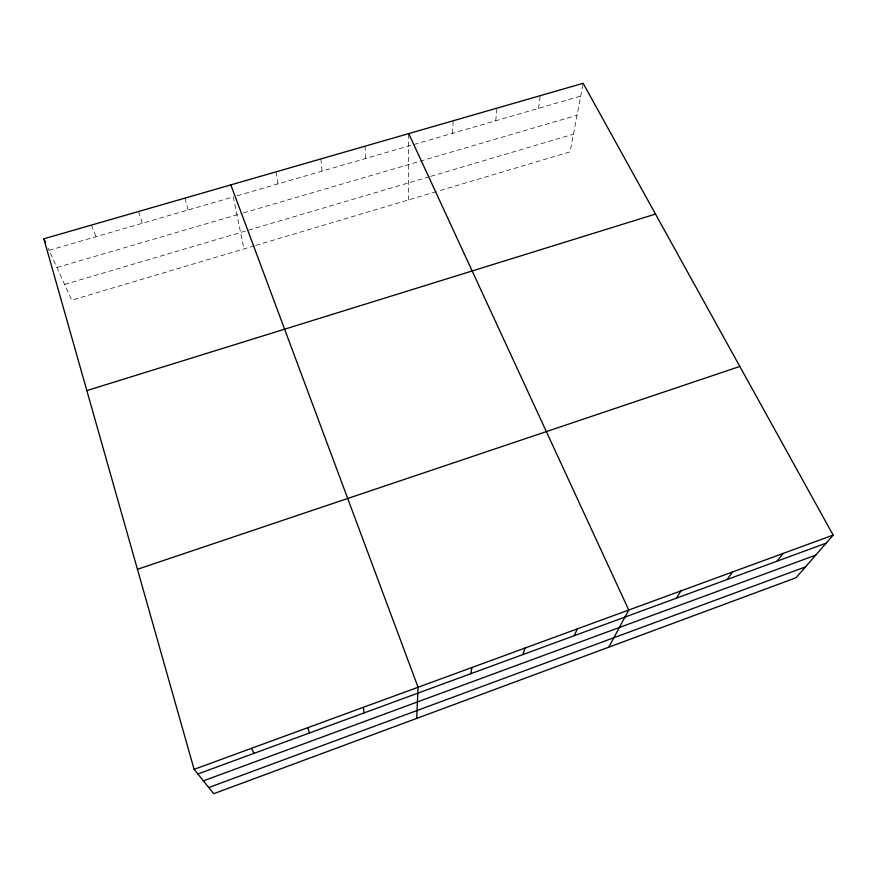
<?xml version="1.0" encoding="UTF-8"?>
<svg xmlns="http://www.w3.org/2000/svg" width="877" height="877" viewBox="0 0 877 877"><rect width="100%" height="100%" fill="white"/><g stroke="black" fill="none" stroke-linecap="round" stroke-linejoin="round"><path stroke-width="0.66" stroke-dasharray="4.38 3.29" d="M408.32 199.989L408.715 134.839M452.455 133.315L453.146 120.785M495.724 120.752L497.018 108.145M538.478 108.353L540.342 95.648M582.898 84.587L570.105 151.831L437.897 191.186M254.385 245.812L71.771 300.164L48.038 248.016M255.689 245.428L436.603 191.57M64.613 284.444L429.412 176.726M430.728 176.343L573.459 134.192M56.906 267.507L242.096 213.308M243.378 212.925L577.066 115.26M49.09 250.318L233.293 196.886L243.927 248.925M237.228 195.746L580.706 96.108M91.493 225.071L96.01 236.713M138.533 211.51L142.337 223.273M184.981 198.114L188.095 209.998M276.145 171.826L277.932 183.94M320.883 158.923L322.034 171.147M365.073 146.185L365.599 158.507"/><path stroke-width="1.32" d="M416.718 718.406L418.066 687.261L230.837 184.894M470.752 673.722L471.936 667.518M522.911 654.56L524.994 648.059M574.314 635.672L577.252 628.908M608.748 647.193L628.754 610.03L408.726 133.6M676.375 598.18L681.012 590.868M727.033 579.565L732.481 572.001M776.945 561.225L783.194 553.409M833.15 535.102L796.042 577.724L213.725 793.696L194.102 769.359L43.85 238.807L583.139 83.304L833.15 535.102L194.102 769.359M203.376 780.848L815.709 555.13M208.77 787.535L805.481 566.871M197.84 773.996L826.134 543.159M137.448 569.283L739.826 366.454M86.834 390.583L655.503 214.065M251.403 748.355L254.1 753.321M43.85 238.807L45.418 242.26M307.816 727.669L309.504 732.964M363.363 707.311L364.065 712.924"/></g></svg>
